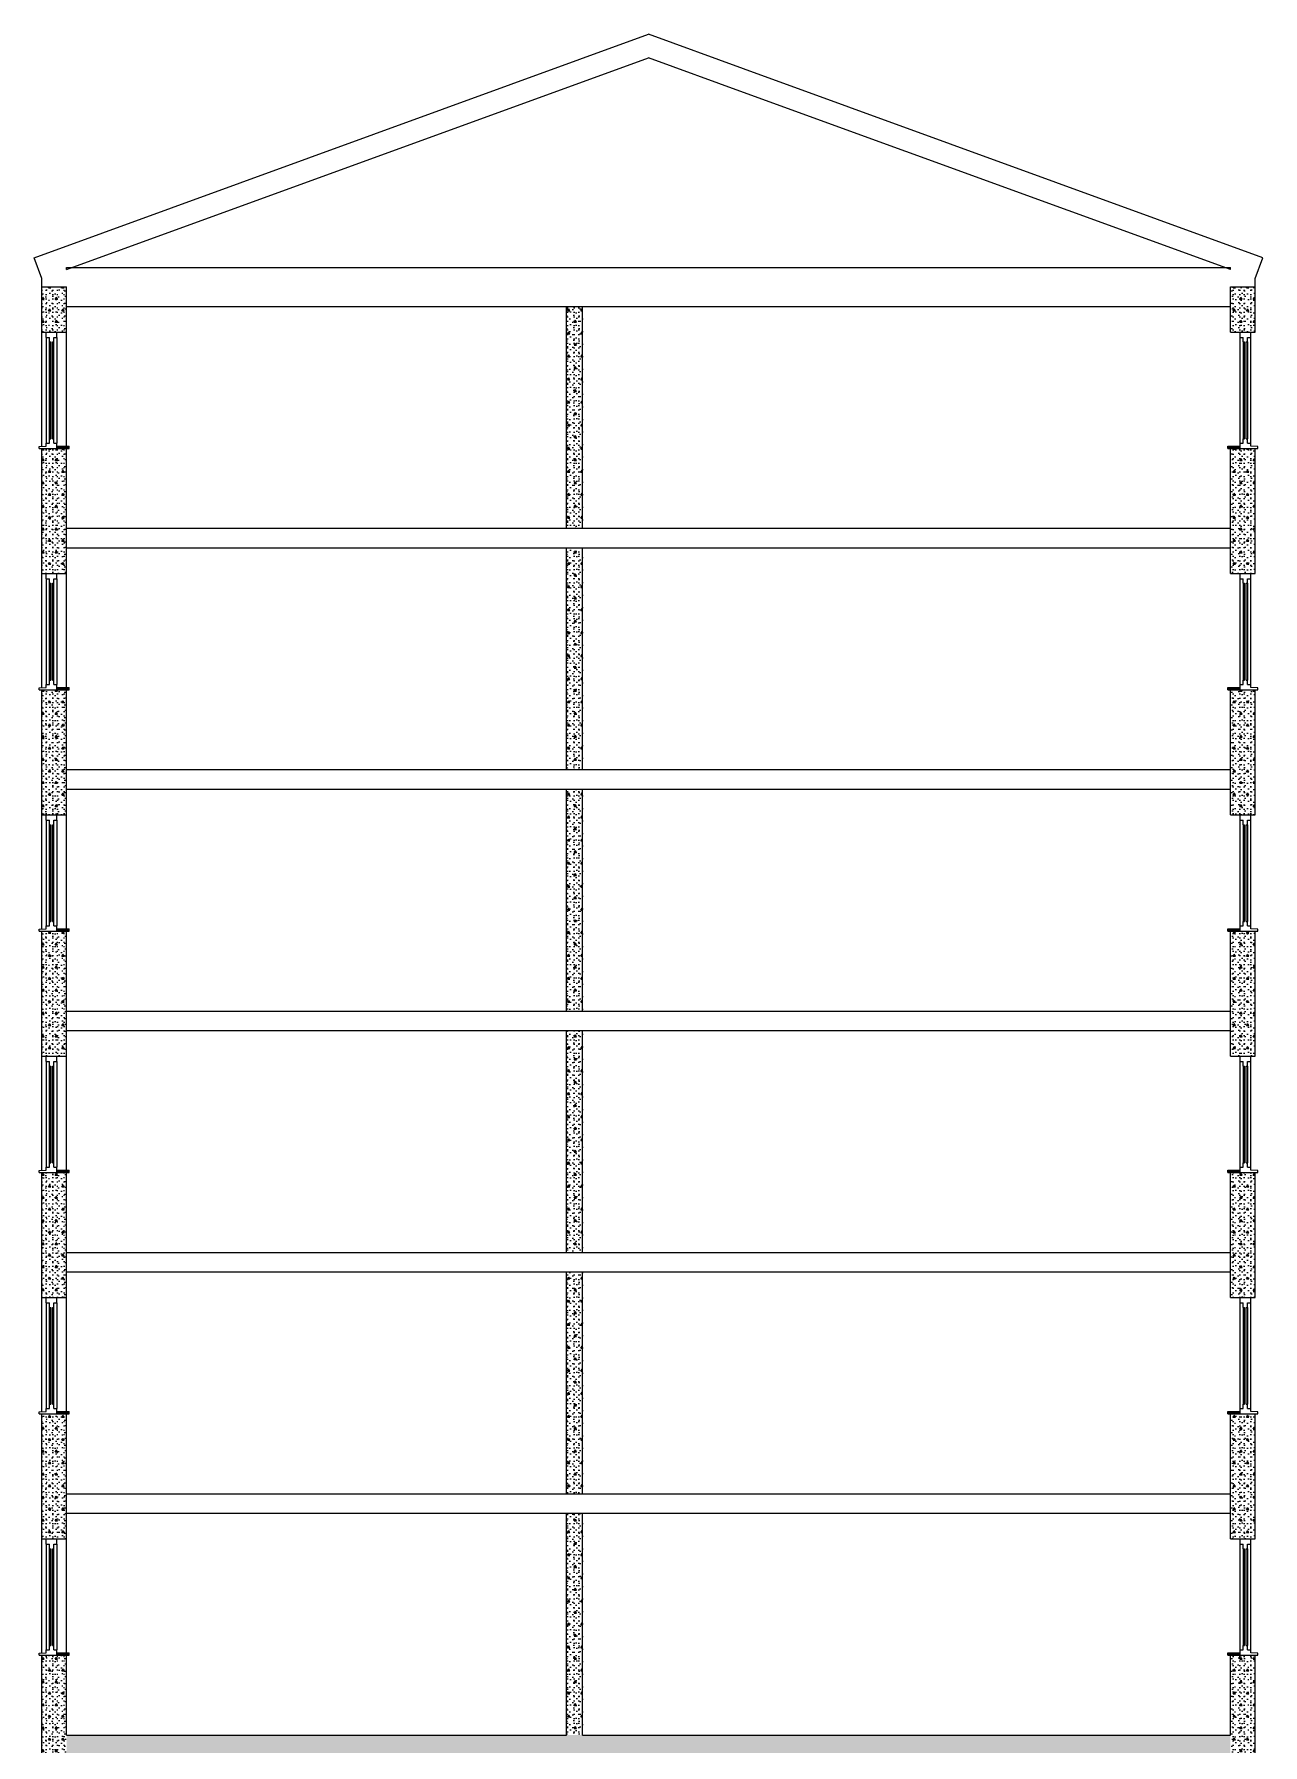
# Model space of a CAD drawing. Header units: millimetres. Extents: x 15 to 2176, y 3 to 641.
# Drawn here: x 150.1 to 427, y 255.1 to 640.6 of the extents above; entities that cross this region are included whole.
import ezdxf
from ezdxf.xclip import XClip

# ---------------------------------------------------------------- set-up
doc = ezdxf.new("R2010")
doc.units = ezdxf.units.MM
doc.header["$MEASUREMENT"] = 0
doc.header["$XCLIPFRAME"] = 0
doc.set_wipeout_variables(frame=1)
doc.linetypes.add('Wipeout_Contour', pattern=[1000, 0, -1000])
for name, color, linetype in [('A--------P-', 7, 'Continuous'), ('A-01SC-----', 7, 'Continuous'), ('A-01SF-----', 7, 'Continuous'), ('A-01SG-----', 1, 'Continuous'), ('A-27B------', 7, 'Continuous')]:
    doc.layers.add(name, color=color, linetype=linetype)
pattern_1 = [(0, (421.78, 92.474), (0, 5.196152), [0.5, -2.5]), (0, (423.28, 95.072), (0, 5.196152), [0.5, -2.5]), (60, (421.78, 92.474), (-4.5, 2.598076), [0.5, -2.5]), (60, (424.78, 92.474), (-4.5, 2.598076), [0.5, -2.5]), (120, (422.28, 92.474), (4.5, 2.598076), [0.5, -2.5]), (120, (425.28, 92.474), (4.5, 2.598076), [0.5, -2.5]), (0, (421.7798, 92.9741), (0, 1), [0, -1, 0, -1.5]), (45, (422.2798, 92.9741), (-0.7071068, 0.7071068), [0, -0.75, 0, -1.25])]

# ---------------------------------------------------------------- blocks, each defined once
blk = doc.blocks.new('Drawing_1_1', base_point=(268.28, 329.56))
at = {"layer": 'A-01SC-----', "linetype": 'Continuous'}
h = blk.add_hatch(dxfattribs=at)
h.set_pattern_fill('BETONG__STD__0001', color=256, style=0, pattern_type=2)
h.set_pattern_definition(pattern_1)
h.paths.add_polyline_path([(157.38, 573.47), (157.38, 583.67), (151.78, 583.67), (151.78, 573.47), (152.78, 573.47)])
h = blk.add_hatch(dxfattribs=at)
h.set_pattern_fill('BETONG__STD__0001', color=256, style=0, pattern_type=2)
h.set_pattern_definition(pattern_1)
h.paths.add_polyline_path([(425.24, 573.47), (425.24, 583.67), (419.64, 583.67), (419.64, 573.47), (424.24, 573.47)])
for points in [[(157.98, 547.27), (157.98, 547.77), (155.18, 547.77), (155.18, 547.27)], [(419.04, 547.27), (421.84, 547.27), (421.84, 547.77), (419.04, 547.77)], [(157.98, 492.87), (157.98, 493.37), (155.18, 493.37), (155.18, 492.87)], [(419.04, 492.87), (421.84, 492.87), (421.84, 493.37), (419.04, 493.37)], [(157.98, 438.47), (157.98, 438.97), (155.18, 438.97), (155.18, 438.47)], [(419.04, 438.47), (421.84, 438.47), (421.84, 438.97), (419.04, 438.97)], [(157.98, 384.07), (157.98, 384.57), (155.18, 384.57), (155.18, 384.07)], [(419.04, 384.07), (421.84, 384.07), (421.84, 384.57), (419.04, 384.57)], [(157.98, 329.67), (157.98, 330.17), (155.18, 330.17), (155.18, 329.67)], [(419.04, 329.67), (421.84, 329.67), (421.84, 330.17), (419.04, 330.17)], [(157.98, 275.27), (157.98, 275.77), (155.18, 275.77), (155.18, 275.27)], [(419.04, 275.27), (421.84, 275.27), (421.84, 275.77), (419.04, 275.77)]]:
    blk.add_hatch(color=256, dxfattribs=at).paths.add_polyline_path(points)
h = blk.add_hatch(dxfattribs=at)
h.set_pattern_fill('BETONG__STD__0001', color=256, style=0, pattern_type=2)
h.set_pattern_definition(pattern_1)
h.paths.add_polyline_path([(157.38, 547.27), (152.78, 547.27), (151.78, 547.27), (151.78, 529.27), (157.38, 529.27)])
h = blk.add_hatch(dxfattribs=at)
h.set_pattern_fill('BETONG__STD__0001', color=256, style=0, pattern_type=2)
h.set_pattern_definition(pattern_1)
h.paths.add_polyline_path([(425.24, 547.27), (424.24, 547.27), (419.64, 547.27), (419.64, 529.27), (425.24, 529.27)])
h = blk.add_hatch(dxfattribs=at)
h.set_pattern_fill('BETONG__STD__0001', color=256, style=0, pattern_type=2)
h.set_pattern_definition(pattern_1)
h.paths.add_polyline_path([(157.38, 519.07), (157.38, 529.27), (151.78, 529.27), (151.78, 519.07), (152.78, 519.07)])
h = blk.add_hatch(dxfattribs=at)
h.set_pattern_fill('BETONG__STD__0001', color=256, style=0, pattern_type=2)
h.set_pattern_definition(pattern_1)
h.paths.add_polyline_path([(425.24, 519.07), (425.24, 529.27), (419.64, 529.27), (419.64, 519.07), (424.24, 519.07)])
h = blk.add_hatch(dxfattribs=at)
h.set_pattern_fill('BETONG__STD__0001', color=256, style=0, pattern_type=2)
h.set_pattern_definition(pattern_1)
h.paths.add_polyline_path([(157.38, 492.87), (152.78, 492.87), (151.78, 492.87), (151.78, 474.87), (157.38, 474.87)])
h = blk.add_hatch(dxfattribs=at)
h.set_pattern_fill('BETONG__STD__0001', color=256, style=0, pattern_type=2)
h.set_pattern_definition(pattern_1)
h.paths.add_polyline_path([(425.24, 492.87), (424.24, 492.87), (419.64, 492.87), (419.64, 474.87), (425.24, 474.87)])
h = blk.add_hatch(dxfattribs=at)
h.set_pattern_fill('BETONG__STD__0001', color=256, style=0, pattern_type=2)
h.set_pattern_definition(pattern_1)
h.paths.add_polyline_path([(157.38, 464.67), (157.38, 474.87), (151.78, 474.87), (151.78, 464.67), (152.78, 464.67)])
h = blk.add_hatch(dxfattribs=at)
h.set_pattern_fill('BETONG__STD__0001', color=256, style=0, pattern_type=2)
h.set_pattern_definition(pattern_1)
h.paths.add_polyline_path([(425.24, 464.67), (425.24, 474.87), (419.64, 474.87), (419.64, 464.67), (424.24, 464.67)])
h = blk.add_hatch(dxfattribs=at)
h.set_pattern_fill('BETONG__STD__0001', color=256, style=0, pattern_type=2)
h.set_pattern_definition(pattern_1)
h.paths.add_polyline_path([(157.38, 438.47), (152.78, 438.47), (151.78, 438.47), (151.78, 420.47), (157.38, 420.47)])
h = blk.add_hatch(dxfattribs=at)
h.set_pattern_fill('BETONG__STD__0001', color=256, style=0, pattern_type=2)
h.set_pattern_definition(pattern_1)
h.paths.add_polyline_path([(425.24, 438.47), (424.24, 438.47), (419.64, 438.47), (419.64, 420.47), (425.24, 420.47)])
h = blk.add_hatch(dxfattribs=at)
h.set_pattern_fill('BETONG__STD__0001', color=256, style=0, pattern_type=2)
h.set_pattern_definition(pattern_1)
h.paths.add_polyline_path([(157.38, 410.27), (157.38, 420.47), (151.78, 420.47), (151.78, 410.27), (152.78, 410.27)])
h = blk.add_hatch(dxfattribs=at)
h.set_pattern_fill('BETONG__STD__0001', color=256, style=0, pattern_type=2)
h.set_pattern_definition(pattern_1)
h.paths.add_polyline_path([(425.24, 410.27), (425.24, 420.47), (419.64, 420.47), (419.64, 410.27), (424.24, 410.27)])
h = blk.add_hatch(dxfattribs=at)
h.set_pattern_fill('BETONG__STD__0001', color=256, style=0, pattern_type=2)
h.set_pattern_definition(pattern_1)
h.paths.add_polyline_path([(157.38, 384.07), (152.78, 384.07), (151.78, 384.07), (151.78, 366.07), (157.38, 366.07)])
h = blk.add_hatch(dxfattribs=at)
h.set_pattern_fill('BETONG__STD__0001', color=256, style=0, pattern_type=2)
h.set_pattern_definition(pattern_1)
h.paths.add_polyline_path([(425.24, 384.07), (424.24, 384.07), (419.64, 384.07), (419.64, 366.07), (425.24, 366.07)])
h = blk.add_hatch(dxfattribs=at)
h.set_pattern_fill('BETONG__STD__0001', color=256, style=0, pattern_type=2)
h.set_pattern_definition(pattern_1)
h.paths.add_polyline_path([(157.38, 355.87), (157.38, 366.07), (151.78, 366.07), (151.78, 355.87), (152.78, 355.87)])
h = blk.add_hatch(dxfattribs=at)
h.set_pattern_fill('BETONG__STD__0001', color=256, style=0, pattern_type=2)
h.set_pattern_definition(pattern_1)
h.paths.add_polyline_path([(425.24, 355.87), (425.24, 366.07), (419.64, 366.07), (419.64, 355.87), (424.24, 355.87)])
h = blk.add_hatch(dxfattribs=at)
h.set_pattern_fill('BETONG__STD__0001', color=256, style=0, pattern_type=2)
h.set_pattern_definition(pattern_1)
h.paths.add_polyline_path([(157.38, 329.67), (152.78, 329.67), (151.78, 329.67), (151.78, 311.67), (157.38, 311.67)])
h = blk.add_hatch(dxfattribs=at)
h.set_pattern_fill('BETONG__STD__0001', color=256, style=0, pattern_type=2)
h.set_pattern_definition(pattern_1)
h.paths.add_polyline_path([(425.24, 329.67), (424.24, 329.67), (419.64, 329.67), (419.64, 311.67), (425.24, 311.67)])
h = blk.add_hatch(dxfattribs=at)
h.set_pattern_fill('BETONG__STD__0001', color=256, style=0, pattern_type=2)
h.set_pattern_definition(pattern_1)
h.paths.add_polyline_path([(157.38, 301.47), (157.38, 311.67), (151.78, 311.67), (151.78, 301.47), (152.78, 301.47)])
h = blk.add_hatch(dxfattribs=at)
h.set_pattern_fill('BETONG__STD__0001', color=256, style=0, pattern_type=2)
h.set_pattern_definition(pattern_1)
h.paths.add_polyline_path([(425.24, 301.47), (425.24, 311.67), (419.64, 311.67), (419.64, 301.47), (424.24, 301.47)])
h = blk.add_hatch(dxfattribs=at)
h.set_pattern_fill('BETONG__STD__0001', color=256, style=0, pattern_type=2)
h.set_pattern_definition(pattern_1)
h.paths.add_polyline_path([(157.38, 275.27), (152.78, 275.27), (151.78, 275.27), (151.78, 257.27), (157.38, 257.27)])
h = blk.add_hatch(dxfattribs=at)
h.set_pattern_fill('BETONG__STD__0001', color=256, style=0, pattern_type=2)
h.set_pattern_definition(pattern_1)
h.paths.add_polyline_path([(425.24, 275.27), (424.24, 275.27), (419.64, 275.27), (419.64, 257.27), (425.24, 257.27)])
h = blk.add_hatch(dxfattribs=at)
h.set_pattern_fill('BETONG__STD__0001', color=256, style=0, pattern_type=2)
h.set_pattern_definition(pattern_1)
h.paths.add_polyline_path([(157.38, 247.07), (157.38, 257.27), (151.78, 257.27), (151.78, 247.07), (152.78, 247.07)])
h = blk.add_hatch(dxfattribs=at)
h.set_pattern_fill('BETONG__STD__0001', color=256, style=0, pattern_type=2)
h.set_pattern_definition(pattern_1)
h.paths.add_polyline_path([(425.24, 247.07), (425.24, 257.27), (419.64, 257.27), (419.64, 247.07), (424.24, 247.07)])
at = {"layer": 'A-01SF-----', "linetype": 'Continuous'}
h = blk.add_hatch(dxfattribs=at)
h.set_pattern_fill('BETONG__STD__0001', color=256, style=0, pattern_type=2)
h.set_pattern_definition(pattern_1)
h.paths.add_polyline_path([(309.92, 257.27), (157.38, 257.27), (157.38, 252.87), (309.92, 252.87)])
h = blk.add_hatch(dxfattribs=at)
h.set_pattern_fill('BETONG__STD__0001', color=256, style=0, pattern_type=2)
h.set_pattern_definition(pattern_1)
h.paths.add_polyline_path([(419.64, 252.87), (419.64, 257.27), (309.92, 257.27), (309.92, 252.87)])
at = {"layer": 'A-27B------', "linetype": 'Continuous'}
h = blk.add_hatch(dxfattribs=at)
h.set_pattern_fill('BETONG__STD__0001', color=256, style=0, pattern_type=2)
h.set_pattern_definition(pattern_1)
h.paths.add_polyline_path([(270.04, 579.27), (270.04, 529.27), (273.64, 529.27), (273.64, 579.27)])
h = blk.add_hatch(dxfattribs=at)
h.set_pattern_fill('BETONG__STD__0001', color=256, style=0, pattern_type=2)
h.set_pattern_definition(pattern_1)
h.paths.add_polyline_path([(270.04, 524.87), (270.04, 474.87), (273.64, 474.87), (273.64, 524.87)])
h = blk.add_hatch(dxfattribs=at)
h.set_pattern_fill('BETONG__STD__0001', color=256, style=0, pattern_type=2)
h.set_pattern_definition(pattern_1)
h.paths.add_polyline_path([(270.04, 470.47), (270.04, 420.47), (273.64, 420.47), (273.64, 470.47)])
h = blk.add_hatch(dxfattribs=at)
h.set_pattern_fill('BETONG__STD__0001', color=256, style=0, pattern_type=2)
h.set_pattern_definition(pattern_1)
h.paths.add_polyline_path([(270.04, 416.07), (270.04, 366.07), (273.64, 366.07), (273.64, 416.07)])
h = blk.add_hatch(dxfattribs=at)
h.set_pattern_fill('BETONG__STD__0001', color=256, style=0, pattern_type=2)
h.set_pattern_definition(pattern_1)
h.paths.add_polyline_path([(270.04, 361.67), (270.04, 311.67), (273.64, 311.67), (273.64, 361.67)])
h = blk.add_hatch(dxfattribs=at)
h.set_pattern_fill('BETONG__STD__0001', color=256, style=0, pattern_type=2)
h.set_pattern_definition(pattern_1)
h.paths.add_polyline_path([(270.04, 307.27), (270.04, 257.27), (273.64, 257.27), (273.64, 307.27)])
at = {"layer": 'A-01SC-----'}
for p, q in [((151.78, 583.67), (151.78, 585.56)), ((151.78, 583.67), (157.38, 583.67)), ((151.78, 583.67), (157.38, 583.67)), ((157.38, 573.47), (157.38, 583.67)), ((419.64, 583.67), (425.24, 583.67)), ((419.64, 583.67), (425.24, 583.67)), ((419.64, 573.47), (419.64, 583.67)), ((425.24, 583.67), (425.24, 585.56)), ((157.38, 547.77), (157.38, 573.47)), ((151.18, 547.27), (151.18, 547.69)), ((157.98, 547.27), (157.98, 547.77)), ((419.04, 547.27), (419.04, 547.77)), ((425.84, 547.27), (425.84, 547.69)), ((157.38, 529.27), (157.38, 547.27)), ((419.64, 529.27), (419.64, 547.27)), ((157.38, 519.07), (157.38, 529.27)), ((419.64, 519.07), (419.64, 529.27)), ((157.38, 493.37), (157.38, 519.07)), ((151.18, 492.87), (151.18, 493.29)), ((157.38, 474.87), (157.38, 492.87)), ((157.98, 492.87), (157.98, 493.37)), ((419.04, 492.87), (419.04, 493.37)), ((419.64, 474.87), (419.64, 492.87)), ((425.84, 492.87), (425.84, 493.29)), ((157.38, 464.67), (157.38, 474.87)), ((419.64, 464.67), (419.64, 474.87)), ((157.38, 438.97), (157.38, 464.67)), ((151.18, 438.47), (151.18, 438.89)), ((157.38, 420.47), (157.38, 438.47)), ((157.98, 438.47), (157.98, 438.97)), ((419.04, 438.47), (419.04, 438.97)), ((419.64, 420.47), (419.64, 438.47)), ((425.84, 438.47), (425.84, 438.89)), ((157.38, 410.27), (157.38, 420.47)), ((419.64, 410.27), (419.64, 420.47)), ((157.38, 384.57), (157.38, 410.27)), ((151.18, 384.07), (151.18, 384.49)), ((157.38, 366.07), (157.38, 384.07)), ((157.98, 384.07), (157.98, 384.57)), ((419.04, 384.07), (419.04, 384.57)), ((419.64, 366.07), (419.64, 384.07)), ((425.84, 384.07), (425.84, 384.49)), ((157.38, 355.87), (157.38, 366.07)), ((419.64, 355.87), (419.64, 366.07)), ((157.38, 330.17), (157.38, 355.87)), ((151.18, 329.67), (151.18, 330.09)), ((157.38, 311.67), (157.38, 329.67)), ((157.98, 329.67), (157.98, 330.17)), ((419.04, 329.67), (419.04, 330.17)), ((419.64, 311.67), (419.64, 329.67)), ((425.84, 329.67), (425.84, 330.09)), ((157.38, 301.47), (157.38, 311.67)), ((419.64, 301.47), (419.64, 311.67)), ((157.38, 275.77), (157.38, 301.47)), ((151.18, 275.27), (151.18, 275.69)), ((157.38, 257.27), (157.38, 275.27)), ((157.98, 275.27), (157.98, 275.77)), ((419.04, 275.27), (419.04, 275.77)), ((419.64, 257.27), (419.64, 275.27)), ((425.84, 275.27), (425.84, 275.69)), ((151.78, 247.07), (151.78, 257.27)), ((425.24, 247.07), (425.24, 257.27))]:
    blk.add_line(p, q, dxfattribs=at)
at = {"layer": 'A-01SF-----'}
for p, q in [((157.38, 588.07), (309.92, 588.07)), ((157.38, 587.59), (157.38, 588.07)), ((309.92, 588.07), (419.64, 588.07)), ((419.64, 587.59), (419.64, 588.07)), ((157.38, 579.27), (157.38, 583.67)), ((419.64, 579.27), (419.64, 583.67)), ((157.38, 579.27), (309.92, 579.27)), ((309.92, 579.27), (419.64, 579.27)), ((157.38, 529.27), (309.92, 529.27)), ((157.38, 524.87), (157.38, 529.27)), ((309.92, 529.27), (419.64, 529.27)), ((419.64, 524.87), (419.64, 529.27)), ((157.38, 524.87), (309.92, 524.87)), ((309.92, 524.87), (419.64, 524.87)), ((157.38, 474.87), (309.92, 474.87)), ((157.38, 470.47), (157.38, 474.87)), ((309.92, 474.87), (419.64, 474.87)), ((419.64, 470.47), (419.64, 474.87)), ((157.38, 470.47), (309.92, 470.47)), ((309.92, 470.47), (419.64, 470.47)), ((157.38, 420.47), (309.92, 420.47)), ((157.38, 416.07), (157.38, 420.47)), ((309.92, 420.47), (419.64, 420.47)), ((419.64, 416.07), (419.64, 420.47)), ((157.38, 416.07), (309.92, 416.07)), ((309.92, 416.07), (419.64, 416.07)), ((157.38, 366.07), (309.92, 366.07)), ((157.38, 361.67), (157.38, 366.07)), ((309.92, 366.07), (419.64, 366.07)), ((419.64, 361.67), (419.64, 366.07)), ((157.38, 361.67), (309.92, 361.67)), ((309.92, 361.67), (419.64, 361.67)), ((157.38, 311.67), (309.92, 311.67)), ((157.38, 307.27), (157.38, 311.67)), ((309.92, 311.67), (419.64, 311.67)), ((419.64, 307.27), (419.64, 311.67)), ((157.38, 307.27), (309.92, 307.27)), ((309.92, 307.27), (419.64, 307.27)), ((157.38, 257.27), (270.04, 257.27)), ((273.64, 257.27), (309.92, 257.27)), ((309.92, 257.27), (419.64, 257.27))]:
    blk.add_line(p, q, dxfattribs=at)
at = {"layer": 'A-01SG-----'}
for p, q in [((150.07, 590.26), (288.51, 640.64)), ((309.92, 632.85), (288.51, 640.64)), ((157.38, 587.59), (288.51, 635.32)), ((309.92, 627.53), (288.51, 635.32)), ((426.95, 590.26), (309.92, 632.85)), ((419.64, 587.59), (309.92, 627.53)), ((151.78, 585.56), (150.07, 590.26)), ((425.24, 585.56), (426.95, 590.26))]:
    blk.add_line(p, q, dxfattribs=at)
at = {"layer": 'A-27B------'}
for p, q in [((270.04, 529.27), (270.04, 579.27)), ((270.04, 579.27), (273.64, 579.27)), ((273.64, 529.27), (273.64, 579.27)), ((270.04, 529.27), (273.64, 529.27)), ((270.04, 474.87), (270.04, 524.87)), ((270.04, 524.87), (273.64, 524.87)), ((273.64, 474.87), (273.64, 524.87)), ((270.04, 474.87), (273.64, 474.87)), ((270.04, 420.47), (270.04, 470.47)), ((270.04, 470.47), (273.64, 470.47)), ((273.64, 420.47), (273.64, 470.47)), ((270.04, 420.47), (273.64, 420.47)), ((270.04, 366.07), (270.04, 416.07)), ((270.04, 416.07), (273.64, 416.07)), ((273.64, 366.07), (273.64, 416.07)), ((270.04, 366.07), (273.64, 366.07)), ((270.04, 311.67), (270.04, 361.67)), ((270.04, 361.67), (273.64, 361.67)), ((273.64, 311.67), (273.64, 361.67)), ((270.04, 311.67), (273.64, 311.67)), ((270.04, 257.27), (270.04, 307.27)), ((270.04, 307.27), (273.64, 307.27)), ((273.64, 257.27), (273.64, 307.27))]:
    blk.add_line(p, q, dxfattribs=at)
at = {"linetype": 'Wipeout_Contour', "ltscale": 2368.579909}
blk.add_wipeout([(153.48, 572.27), (153.48, 571.27), (154.48, 571.27), (154.48, 572.27)], dxfattribs=at).dxf.layer = 'A-01SC-----'
at = {"linetype": 'Wipeout_Contour', "ltscale": 2845.038523}
blk.add_wipeout([(423.54, 572.27), (422.54, 572.27), (422.54, 571.27), (423.54, 571.27)], dxfattribs=at).dxf.layer = 'A-01SC-----'
at = {"linetype": 'Wipeout_Contour', "ltscale": 2280.640632}
blk.add_wipeout([(153.48, 548.47), (154.48, 548.47), (154.48, 549.47), (153.48, 549.47)], dxfattribs=at).dxf.layer = 'A-01SC-----'
at = {"linetype": 'Wipeout_Contour', "ltscale": 2772.254527}
blk.add_wipeout([(423.54, 548.47), (423.54, 549.47), (422.54, 549.47), (422.54, 548.47)], dxfattribs=at).dxf.layer = 'A-01SC-----'
at = {"linetype": 'Wipeout_Contour', "ltscale": 2159.20722}
blk.add_wipeout([(153.48, 517.87), (153.48, 516.87), (154.48, 516.87), (154.48, 517.87)], dxfattribs=at).dxf.layer = 'A-01SC-----'
at = {"linetype": 'Wipeout_Contour', "ltscale": 2673.246976}
blk.add_wipeout([(423.54, 517.87), (422.54, 517.87), (422.54, 516.87), (423.54, 516.87)], dxfattribs=at).dxf.layer = 'A-01SC-----'
at = {"linetype": 'Wipeout_Contour', "ltscale": 2071.959686}
blk.add_wipeout([(153.48, 494.07), (154.48, 494.07), (154.48, 495.07), (153.48, 495.07)], dxfattribs=at).dxf.layer = 'A-01SC-----'
at = {"linetype": 'Wipeout_Contour', "ltscale": 2603.284584}
blk.add_wipeout([(423.54, 494.07), (423.54, 495.07), (422.54, 495.07), (422.54, 494.07)], dxfattribs=at).dxf.layer = 'A-01SC-----'
at = {"linetype": 'Wipeout_Contour', "ltscale": 1951.635292}
blk.add_wipeout([(153.48, 463.47), (153.48, 462.47), (154.48, 462.47), (154.48, 463.47)], dxfattribs=at).dxf.layer = 'A-01SC-----'
at = {"linetype": 'Wipeout_Contour', "ltscale": 2508.576126}
blk.add_wipeout([(423.54, 463.47), (422.54, 463.47), (422.54, 462.47), (423.54, 462.47)], dxfattribs=at).dxf.layer = 'A-01SC-----'
at = {"linetype": 'Wipeout_Contour', "ltscale": 1865.318109}
blk.add_wipeout([(153.48, 439.67), (154.48, 439.67), (154.48, 440.67), (153.48, 440.67)], dxfattribs=at).dxf.layer = 'A-01SC-----'
at = {"linetype": 'Wipeout_Contour', "ltscale": 2442.024915}
blk.add_wipeout([(423.54, 439.67), (423.54, 440.67), (422.54, 440.67), (422.54, 439.67)], dxfattribs=at).dxf.layer = 'A-01SC-----'
at = {"linetype": 'Wipeout_Contour', "ltscale": 1746.5063}
blk.add_wipeout([(153.48, 409.07), (153.48, 408.07), (154.48, 408.07), (154.48, 409.07)], dxfattribs=at).dxf.layer = 'A-01SC-----'
at = {"linetype": 'Wipeout_Contour', "ltscale": 2352.52175}
blk.add_wipeout([(423.54, 409.07), (422.54, 409.07), (422.54, 408.07), (423.54, 408.07)], dxfattribs=at).dxf.layer = 'A-01SC-----'
at = {"linetype": 'Wipeout_Contour', "ltscale": 1661.476993}
blk.add_wipeout([(153.48, 385.27), (154.48, 385.27), (154.48, 386.27), (153.48, 386.27)], dxfattribs=at).dxf.layer = 'A-01SC-----'
at = {"linetype": 'Wipeout_Contour', "ltscale": 2290.104885}
blk.add_wipeout([(423.54, 385.27), (423.54, 386.27), (422.54, 386.27), (422.54, 385.27)], dxfattribs=at).dxf.layer = 'A-01SC-----'
at = {"linetype": 'Wipeout_Contour', "ltscale": 1544.79372}
blk.add_wipeout([(153.48, 354.67), (153.48, 353.67), (154.48, 353.67), (154.48, 354.67)], dxfattribs=at).dxf.layer = 'A-01SC-----'
at = {"linetype": 'Wipeout_Contour', "ltscale": 2206.912472}
blk.add_wipeout([(423.54, 354.67), (422.54, 354.67), (422.54, 353.67), (423.54, 353.67)], dxfattribs=at).dxf.layer = 'A-01SC-----'
at = {"linetype": 'Wipeout_Contour', "ltscale": 1461.608492}
blk.add_wipeout([(153.48, 330.87), (154.48, 330.87), (154.48, 331.87), (153.48, 331.87)], dxfattribs=at).dxf.layer = 'A-01SC-----'
at = {"linetype": 'Wipeout_Contour', "ltscale": 2149.505705}
blk.add_wipeout([(423.54, 330.87), (423.54, 331.87), (422.54, 331.87), (422.54, 330.87)], dxfattribs=at).dxf.layer = 'A-01SC-----'
at = {"linetype": 'Wipeout_Contour', "ltscale": 1348.032068}
blk.add_wipeout([(153.48, 300.27), (153.48, 299.27), (154.48, 299.27), (154.48, 300.27)], dxfattribs=at).dxf.layer = 'A-01SC-----'
at = {"linetype": 'Wipeout_Contour', "ltscale": 2073.949483}
blk.add_wipeout([(423.54, 300.27), (422.54, 300.27), (422.54, 299.27), (423.54, 299.27)], dxfattribs=at).dxf.layer = 'A-01SC-----'
at = {"linetype": 'Wipeout_Contour', "ltscale": 1267.593158}
blk.add_wipeout([(153.48, 276.47), (154.48, 276.47), (154.48, 277.47), (153.48, 277.47)], dxfattribs=at).dxf.layer = 'A-01SC-----'
at = {"linetype": 'Wipeout_Contour', "ltscale": 2022.589657}
blk.add_wipeout([(423.54, 276.47), (423.54, 277.47), (422.54, 277.47), (422.54, 276.47)], dxfattribs=at).dxf.layer = 'A-01SC-----'
at = {"layer": 'A-01SC-----'}
for p, q in [((151.78, 573.47), (151.78, 583.67)), ((425.24, 573.47), (425.24, 583.67)), ((151.78, 573.47), (152.78, 573.47)), ((151.78, 547.72), (151.78, 573.47)), ((152.78, 573.47), (157.38, 573.47)), ((152.78, 573.47), (154.18, 573.47)), ((152.78, 572.27), (152.78, 573.47)), ((152.78, 572.27), (152.78, 548.47)), ((152.78, 572.27), (153.48, 572.27)), ((153.48, 571.27), (153.48, 572.27)), ((153.48, 549.47), (153.48, 571.27)), ((153.48, 571.27), (153.78, 571.27)), ((153.78, 549.47), (153.78, 571.27)), ((154.18, 573.47), (155.18, 573.47)), ((154.18, 571.27), (154.48, 571.27)), ((154.18, 549.47), (154.18, 571.27)), ((154.48, 572.27), (155.18, 572.27)), ((154.48, 571.27), (154.48, 572.27)), ((154.48, 549.47), (154.48, 571.27)), ((155.18, 572.27), (155.18, 573.47)), ((155.18, 572.27), (155.18, 548.47)), ((419.64, 573.47), (424.24, 573.47)), ((421.84, 572.27), (421.84, 573.47)), ((421.84, 573.47), (422.84, 573.47)), ((421.84, 548.47), (421.84, 572.27)), ((421.84, 572.27), (422.54, 572.27)), ((422.54, 571.27), (422.54, 572.27)), ((422.54, 571.27), (422.54, 549.47)), ((422.54, 571.27), (422.84, 571.27)), ((422.84, 573.47), (424.24, 573.47)), ((422.84, 549.47), (422.84, 571.27)), ((423.24, 571.27), (423.54, 571.27)), ((423.24, 549.47), (423.24, 571.27)), ((423.54, 572.27), (424.24, 572.27)), ((423.54, 571.27), (423.54, 572.27)), ((423.54, 571.27), (423.54, 549.47)), ((424.24, 573.47), (425.24, 573.47)), ((424.24, 572.27), (424.24, 573.47)), ((424.24, 548.47), (424.24, 572.27)), ((151.18, 547.69), (152.78, 547.77)), ((152.78, 548.47), (153.48, 548.47)), ((152.78, 547.77), (152.78, 548.47)), ((153.48, 549.47), (153.78, 549.47)), ((153.48, 548.47), (153.48, 549.47)), ((154.18, 549.47), (154.48, 549.47)), ((154.48, 548.47), (154.48, 549.47)), ((154.48, 548.47), (155.18, 548.47)), ((155.18, 547.27), (155.18, 548.47)), ((155.18, 547.77), (157.98, 547.77)), ((155.18, 547.27), (155.18, 547.77)), ((419.04, 547.77), (421.84, 547.77)), ((421.84, 548.47), (422.54, 548.47)), ((421.84, 547.27), (421.84, 548.47)), ((421.84, 547.27), (421.84, 547.77)), ((422.54, 549.47), (422.84, 549.47)), ((422.54, 548.47), (422.54, 549.47)), ((423.24, 549.47), (423.54, 549.47)), ((423.54, 548.47), (423.54, 549.47)), ((423.54, 548.47), (424.24, 548.47)), ((424.24, 547.77), (424.24, 548.47)), ((425.84, 547.69), (424.24, 547.77)), ((151.18, 547.27), (152.78, 547.27)), ((151.78, 547.27), (152.78, 547.27)), ((151.78, 529.27), (151.78, 547.27)), ((152.78, 547.27), (157.38, 547.27)), ((152.78, 547.27), (154.18, 547.27)), ((154.18, 547.27), (155.18, 547.27)), ((155.18, 547.27), (157.98, 547.27)), ((419.04, 547.27), (421.84, 547.27)), ((419.64, 547.27), (424.24, 547.27)), ((421.84, 547.27), (422.84, 547.27)), ((422.84, 547.27), (424.24, 547.27)), ((424.24, 547.27), (425.24, 547.27)), ((424.24, 547.27), (425.84, 547.27)), ((425.24, 529.27), (425.24, 547.27)), ((151.78, 519.07), (151.78, 529.27)), ((425.24, 519.07), (425.24, 529.27)), ((151.78, 519.07), (152.78, 519.07)), ((151.78, 493.32), (151.78, 519.07)), ((152.78, 519.07), (157.38, 519.07)), ((152.78, 519.07), (154.18, 519.07)), ((152.78, 517.87), (152.78, 519.07)), ((152.78, 517.87), (152.78, 494.07)), ((152.78, 517.87), (153.48, 517.87)), ((153.48, 516.87), (153.48, 517.87)), ((153.48, 495.07), (153.48, 516.87)), ((153.48, 516.87), (153.78, 516.87)), ((153.78, 495.07), (153.78, 516.87)), ((154.18, 519.07), (155.18, 519.07)), ((154.18, 516.87), (154.48, 516.87)), ((154.18, 495.07), (154.18, 516.87)), ((154.48, 517.87), (155.18, 517.87)), ((154.48, 516.87), (154.48, 517.87)), ((154.48, 495.07), (154.48, 516.87)), ((155.18, 517.87), (155.18, 519.07)), ((155.18, 517.87), (155.18, 494.07)), ((419.64, 519.07), (424.24, 519.07)), ((421.84, 517.87), (421.84, 519.07)), ((421.84, 519.07), (422.84, 519.07)), ((421.84, 494.07), (421.84, 517.87)), ((421.84, 517.87), (422.54, 517.87)), ((422.54, 516.87), (422.54, 517.87)), ((422.54, 516.87), (422.54, 495.07)), ((422.54, 516.87), (422.84, 516.87)), ((422.84, 519.07), (424.24, 519.07)), ((422.84, 495.07), (422.84, 516.87)), ((423.24, 516.87), (423.54, 516.87)), ((423.24, 495.07), (423.24, 516.87)), ((423.54, 517.87), (424.24, 517.87)), ((423.54, 516.87), (423.54, 517.87)), ((423.54, 516.87), (423.54, 495.07)), ((424.24, 519.07), (425.24, 519.07)), ((424.24, 517.87), (424.24, 519.07)), ((424.24, 494.07), (424.24, 517.87)), ((152.78, 494.07), (153.48, 494.07)), ((152.78, 493.37), (152.78, 494.07)), ((153.48, 495.07), (153.78, 495.07)), ((153.48, 494.07), (153.48, 495.07)), ((154.18, 495.07), (154.48, 495.07)), ((154.48, 494.07), (154.48, 495.07)), ((154.48, 494.07), (155.18, 494.07)), ((155.18, 492.87), (155.18, 494.07)), ((421.84, 494.07), (422.54, 494.07)), ((421.84, 492.87), (421.84, 494.07)), ((422.54, 495.07), (422.84, 495.07)), ((422.54, 494.07), (422.54, 495.07)), ((423.24, 495.07), (423.54, 495.07)), ((423.54, 494.07), (423.54, 495.07)), ((423.54, 494.07), (424.24, 494.07)), ((424.24, 493.37), (424.24, 494.07)), ((151.18, 493.29), (152.78, 493.37)), ((151.18, 492.87), (152.78, 492.87)), ((151.78, 492.87), (152.78, 492.87)), ((151.78, 474.87), (151.78, 492.87)), ((152.78, 492.87), (157.38, 492.87)), ((152.78, 492.87), (154.18, 492.87)), ((154.18, 492.87), (155.18, 492.87)), ((155.18, 493.37), (157.98, 493.37)), ((155.18, 492.87), (155.18, 493.37)), ((155.18, 492.87), (157.98, 492.87)), ((419.04, 493.37), (421.84, 493.37)), ((419.04, 492.87), (421.84, 492.87)), ((419.64, 492.87), (424.24, 492.87)), ((421.84, 492.87), (421.84, 493.37)), ((421.84, 492.87), (422.84, 492.87)), ((422.84, 492.87), (424.24, 492.87)), ((425.84, 493.29), (424.24, 493.37)), ((424.24, 492.87), (425.24, 492.87)), ((424.24, 492.87), (425.84, 492.87)), ((425.24, 474.87), (425.24, 492.87)), ((151.78, 464.67), (151.78, 474.87)), ((425.24, 464.67), (425.24, 474.87)), ((151.78, 464.67), (152.78, 464.67)), ((151.78, 438.92), (151.78, 464.67)), ((152.78, 464.67), (157.38, 464.67)), ((152.78, 464.67), (154.18, 464.67)), ((152.78, 463.47), (152.78, 464.67)), ((152.78, 463.47), (152.78, 439.67)), ((152.78, 463.47), (153.48, 463.47)), ((153.48, 462.47), (153.48, 463.47)), ((154.18, 464.67), (155.18, 464.67)), ((154.48, 462.47), (154.48, 463.47)), ((154.48, 463.47), (155.18, 463.47)), ((155.18, 463.47), (155.18, 464.67)), ((155.18, 463.47), (155.18, 439.67)), ((419.64, 464.67), (424.24, 464.67)), ((421.84, 463.47), (421.84, 464.67)), ((421.84, 464.67), (422.84, 464.67)), ((421.84, 439.67), (421.84, 463.47)), ((421.84, 463.47), (422.54, 463.47)), ((422.54, 462.47), (422.54, 463.47)), ((422.84, 464.67), (424.24, 464.67)), ((423.54, 462.47), (423.54, 463.47)), ((423.54, 463.47), (424.24, 463.47)), ((424.24, 464.67), (425.24, 464.67)), ((424.24, 463.47), (424.24, 464.67)), ((424.24, 439.67), (424.24, 463.47)), ((153.48, 440.67), (153.48, 462.47)), ((153.48, 462.47), (153.78, 462.47)), ((153.78, 440.67), (153.78, 462.47)), ((154.18, 440.67), (154.18, 462.47)), ((154.18, 462.47), (154.48, 462.47)), ((154.48, 440.67), (154.48, 462.47)), ((422.54, 462.47), (422.54, 440.67)), ((422.54, 462.47), (422.84, 462.47)), ((422.84, 440.67), (422.84, 462.47)), ((423.24, 440.67), (423.24, 462.47)), ((423.24, 462.47), (423.54, 462.47)), ((423.54, 462.47), (423.54, 440.67)), ((152.78, 439.67), (153.48, 439.67)), ((152.78, 438.97), (152.78, 439.67)), ((153.48, 440.67), (153.78, 440.67)), ((153.48, 439.67), (153.48, 440.67)), ((154.18, 440.67), (154.48, 440.67)), ((154.48, 439.67), (154.48, 440.67)), ((154.48, 439.67), (155.18, 439.67)), ((155.18, 438.47), (155.18, 439.67)), ((421.84, 439.67), (422.54, 439.67)), ((421.84, 438.47), (421.84, 439.67)), ((422.54, 440.67), (422.84, 440.67)), ((422.54, 439.67), (422.54, 440.67)), ((423.24, 440.67), (423.54, 440.67)), ((423.54, 439.67), (423.54, 440.67)), ((423.54, 439.67), (424.24, 439.67)), ((424.24, 438.97), (424.24, 439.67)), ((151.18, 438.89), (152.78, 438.97)), ((151.18, 438.47), (152.78, 438.47)), ((151.78, 438.47), (152.78, 438.47)), ((151.78, 420.47), (151.78, 438.47)), ((152.78, 438.47), (157.38, 438.47)), ((152.78, 438.47), (154.18, 438.47)), ((154.18, 438.47), (155.18, 438.47)), ((155.18, 438.97), (157.98, 438.97)), ((155.18, 438.47), (155.18, 438.97)), ((155.18, 438.47), (157.98, 438.47)), ((419.04, 438.97), (421.84, 438.97)), ((419.04, 438.47), (421.84, 438.47)), ((419.64, 438.47), (424.24, 438.47)), ((421.84, 438.47), (421.84, 438.97)), ((421.84, 438.47), (422.84, 438.47)), ((422.84, 438.47), (424.24, 438.47)), ((425.84, 438.89), (424.24, 438.97)), ((424.24, 438.47), (425.24, 438.47)), ((424.24, 438.47), (425.84, 438.47)), ((425.24, 420.47), (425.24, 438.47)), ((151.78, 410.27), (151.78, 420.47)), ((425.24, 410.27), (425.24, 420.47)), ((151.78, 410.27), (152.78, 410.27)), ((151.78, 384.52), (151.78, 410.27)), ((152.78, 410.27), (157.38, 410.27)), ((152.78, 410.27), (154.18, 410.27)), ((152.78, 409.07), (152.78, 410.27)), ((152.78, 409.07), (152.78, 385.27)), ((152.78, 409.07), (153.48, 409.07)), ((153.48, 408.07), (153.48, 409.07)), ((154.18, 410.27), (155.18, 410.27)), ((154.48, 408.07), (154.48, 409.07)), ((154.48, 409.07), (155.18, 409.07)), ((155.18, 409.07), (155.18, 410.27)), ((155.18, 409.07), (155.18, 385.27)), ((419.64, 410.27), (424.24, 410.27)), ((421.84, 409.07), (421.84, 410.27)), ((421.84, 410.27), (422.84, 410.27)), ((421.84, 385.27), (421.84, 409.07)), ((421.84, 409.07), (422.54, 409.07)), ((422.54, 408.07), (422.54, 409.07)), ((422.84, 410.27), (424.24, 410.27)), ((423.54, 409.07), (424.24, 409.07)), ((423.54, 408.07), (423.54, 409.07)), ((424.24, 410.27), (425.24, 410.27)), ((424.24, 409.07), (424.24, 410.27)), ((424.24, 385.27), (424.24, 409.07)), ((153.48, 386.27), (153.48, 408.07)), ((153.48, 408.07), (153.78, 408.07)), ((153.78, 386.27), (153.78, 408.07)), ((154.18, 386.27), (154.18, 408.07)), ((154.18, 408.07), (154.48, 408.07)), ((154.48, 386.27), (154.48, 408.07)), ((422.54, 408.07), (422.54, 386.27)), ((422.54, 408.07), (422.84, 408.07)), ((422.84, 386.27), (422.84, 408.07)), ((423.24, 386.27), (423.24, 408.07)), ((423.24, 408.07), (423.54, 408.07)), ((423.54, 408.07), (423.54, 386.27)), ((153.48, 386.27), (153.78, 386.27)), ((153.48, 385.27), (153.48, 386.27)), ((154.18, 386.27), (154.48, 386.27)), ((154.48, 385.27), (154.48, 386.27)), ((422.54, 386.27), (422.84, 386.27)), ((422.54, 385.27), (422.54, 386.27)), ((423.24, 386.27), (423.54, 386.27)), ((423.54, 385.27), (423.54, 386.27)), ((151.18, 384.49), (152.78, 384.57)), ((151.18, 384.07), (152.78, 384.07)), ((151.78, 384.07), (152.78, 384.07)), ((151.78, 366.07), (151.78, 384.07)), ((152.78, 385.27), (153.48, 385.27)), ((152.78, 384.57), (152.78, 385.27)), ((152.78, 384.07), (157.38, 384.07)), ((152.78, 384.07), (154.18, 384.07)), ((154.18, 384.07), (155.18, 384.07)), ((154.48, 385.27), (155.18, 385.27)), ((155.18, 384.07), (155.18, 385.27)), ((155.18, 384.57), (157.98, 384.57)), ((155.18, 384.07), (155.18, 384.57)), ((155.18, 384.07), (157.98, 384.07)), ((419.04, 384.57), (421.84, 384.57)), ((419.04, 384.07), (421.84, 384.07)), ((419.64, 384.07), (424.24, 384.07)), ((421.84, 385.27), (422.54, 385.27)), ((421.84, 384.07), (421.84, 385.27)), ((421.84, 384.07), (421.84, 384.57)), ((421.84, 384.07), (422.84, 384.07)), ((422.84, 384.07), (424.24, 384.07)), ((423.54, 385.27), (424.24, 385.27)), ((424.24, 384.57), (424.24, 385.27)), ((425.84, 384.49), (424.24, 384.57)), ((424.24, 384.07), (425.24, 384.07)), ((424.24, 384.07), (425.84, 384.07)), ((425.24, 366.07), (425.24, 384.07)), ((151.78, 355.87), (151.78, 366.07)), ((425.24, 355.87), (425.24, 366.07)), ((151.78, 355.87), (152.78, 355.87)), ((151.78, 330.12), (151.78, 355.87)), ((152.78, 355.87), (157.38, 355.87)), ((152.78, 355.87), (154.18, 355.87)), ((152.78, 354.67), (152.78, 355.87)), ((154.18, 355.87), (155.18, 355.87)), ((155.18, 354.67), (155.18, 355.87)), ((419.64, 355.87), (424.24, 355.87)), ((421.84, 354.67), (421.84, 355.87)), ((421.84, 355.87), (422.84, 355.87)), ((422.84, 355.87), (424.24, 355.87)), ((424.24, 355.87), (425.24, 355.87)), ((424.24, 354.67), (424.24, 355.87)), ((152.78, 354.67), (152.78, 330.87)), ((152.78, 354.67), (153.48, 354.67)), ((153.48, 353.67), (153.48, 354.67)), ((153.48, 331.87), (153.48, 353.67)), ((153.48, 353.67), (153.78, 353.67)), ((153.78, 331.87), (153.78, 353.67)), ((154.18, 331.87), (154.18, 353.67)), ((154.18, 353.67), (154.48, 353.67)), ((154.48, 353.67), (154.48, 354.67)), ((154.48, 354.67), (155.18, 354.67)), ((154.48, 331.87), (154.48, 353.67)), ((155.18, 354.67), (155.18, 330.87)), ((421.84, 330.87), (421.84, 354.67)), ((421.84, 354.67), (422.54, 354.67)), ((422.54, 353.67), (422.54, 354.67)), ((422.54, 353.67), (422.54, 331.87)), ((422.54, 353.67), (422.84, 353.67)), ((422.84, 331.87), (422.84, 353.67)), ((423.24, 331.87), (423.24, 353.67)), ((423.24, 353.67), (423.54, 353.67)), ((423.54, 353.67), (423.54, 354.67)), ((423.54, 354.67), (424.24, 354.67)), ((423.54, 353.67), (423.54, 331.87)), ((424.24, 330.87), (424.24, 354.67)), ((153.48, 331.87), (153.78, 331.87)), ((153.48, 330.87), (153.48, 331.87)), ((154.18, 331.87), (154.48, 331.87)), ((154.48, 330.87), (154.48, 331.87)), ((422.54, 331.87), (422.84, 331.87)), ((422.54, 330.87), (422.54, 331.87)), ((423.24, 331.87), (423.54, 331.87)), ((423.54, 330.87), (423.54, 331.87)), ((151.18, 330.09), (152.78, 330.17)), ((151.18, 329.67), (152.78, 329.67)), ((151.78, 329.67), (152.78, 329.67)), ((151.78, 311.67), (151.78, 329.67)), ((152.78, 330.87), (153.48, 330.87)), ((152.78, 330.17), (152.78, 330.87)), ((152.78, 329.67), (157.38, 329.67)), ((152.78, 329.67), (154.18, 329.67)), ((154.18, 329.67), (155.18, 329.67)), ((154.48, 330.87), (155.18, 330.87)), ((155.18, 329.67), (155.18, 330.87)), ((155.18, 330.17), (157.98, 330.17)), ((155.18, 329.67), (155.18, 330.17)), ((155.18, 329.67), (157.98, 329.67)), ((419.04, 330.17), (421.84, 330.17)), ((419.04, 329.67), (421.84, 329.67)), ((419.64, 329.67), (424.24, 329.67)), ((421.84, 330.87), (422.54, 330.87)), ((421.84, 329.67), (421.84, 330.87)), ((421.84, 329.67), (421.84, 330.17)), ((421.84, 329.67), (422.84, 329.67)), ((422.84, 329.67), (424.24, 329.67)), ((423.54, 330.87), (424.24, 330.87)), ((424.24, 330.17), (424.24, 330.87)), ((425.84, 330.09), (424.24, 330.17)), ((424.24, 329.67), (425.24, 329.67)), ((424.24, 329.67), (425.84, 329.67)), ((425.24, 311.67), (425.24, 329.67)), ((151.78, 301.47), (151.78, 311.67)), ((425.24, 301.47), (425.24, 311.67)), ((151.78, 301.47), (152.78, 301.47)), ((151.78, 275.72), (151.78, 301.47)), ((152.78, 301.47), (157.38, 301.47)), ((152.78, 301.47), (154.18, 301.47)), ((152.78, 300.27), (152.78, 301.47)), ((154.18, 301.47), (155.18, 301.47)), ((155.18, 300.27), (155.18, 301.47)), ((419.64, 301.47), (424.24, 301.47)), ((421.84, 300.27), (421.84, 301.47)), ((421.84, 301.47), (422.84, 301.47)), ((422.84, 301.47), (424.24, 301.47)), ((424.24, 301.47), (425.24, 301.47)), ((424.24, 300.27), (424.24, 301.47)), ((152.78, 300.27), (152.78, 276.47)), ((152.78, 300.27), (153.48, 300.27)), ((153.48, 299.27), (153.48, 300.27)), ((153.48, 277.47), (153.48, 299.27)), ((153.48, 299.27), (153.78, 299.27)), ((153.78, 277.47), (153.78, 299.27)), ((154.18, 277.47), (154.18, 299.27)), ((154.18, 299.27), (154.48, 299.27)), ((154.48, 299.27), (154.48, 300.27)), ((154.48, 300.27), (155.18, 300.27)), ((154.48, 277.47), (154.48, 299.27)), ((155.18, 300.27), (155.18, 276.47)), ((421.84, 276.47), (421.84, 300.27)), ((421.84, 300.27), (422.54, 300.27)), ((422.54, 299.27), (422.54, 300.27)), ((422.54, 299.27), (422.54, 277.47)), ((422.54, 299.27), (422.84, 299.27)), ((422.84, 277.47), (422.84, 299.27)), ((423.24, 277.47), (423.24, 299.27)), ((423.24, 299.27), (423.54, 299.27)), ((423.54, 300.27), (424.24, 300.27)), ((423.54, 299.27), (423.54, 300.27)), ((423.54, 299.27), (423.54, 277.47)), ((424.24, 276.47), (424.24, 300.27)), ((151.18, 275.69), (152.78, 275.77)), ((151.18, 275.27), (152.78, 275.27)), ((151.78, 275.27), (152.78, 275.27)), ((151.78, 257.27), (151.78, 275.27)), ((152.78, 276.47), (153.48, 276.47)), ((152.78, 275.77), (152.78, 276.47)), ((152.78, 275.27), (157.38, 275.27)), ((152.78, 275.27), (154.18, 275.27)), ((153.48, 277.47), (153.78, 277.47)), ((153.48, 276.47), (153.48, 277.47)), ((154.18, 277.47), (154.48, 277.47)), ((154.18, 275.27), (155.18, 275.27)), ((154.48, 276.47), (154.48, 277.47)), ((154.48, 276.47), (155.18, 276.47)), ((155.18, 275.27), (155.18, 276.47)), ((155.18, 275.77), (157.98, 275.77)), ((155.18, 275.27), (155.18, 275.77)), ((155.18, 275.27), (157.98, 275.27)), ((419.04, 275.77), (421.84, 275.77)), ((419.04, 275.27), (421.84, 275.27)), ((419.64, 275.27), (424.24, 275.27)), ((421.84, 276.47), (422.54, 276.47)), ((421.84, 275.27), (421.84, 276.47)), ((421.84, 275.27), (421.84, 275.77)), ((421.84, 275.27), (422.84, 275.27)), ((422.54, 277.47), (422.84, 277.47)), ((422.54, 276.47), (422.54, 277.47)), ((422.84, 275.27), (424.24, 275.27)), ((423.24, 277.47), (423.54, 277.47)), ((423.54, 276.47), (423.54, 277.47)), ((423.54, 276.47), (424.24, 276.47)), ((424.24, 275.77), (424.24, 276.47)), ((425.84, 275.69), (424.24, 275.77)), ((424.24, 275.27), (425.24, 275.27)), ((424.24, 275.27), (425.84, 275.27)), ((425.24, 257.27), (425.24, 275.27))]:
    blk.add_line(p, q, dxfattribs=at)

msp = doc.modelspace()

# ---------------------------------------------------------------- block references
at = {"layer": 'A--------P-'}
ref = msp.add_blockref('Drawing_1_1', (268.28, 329.56), dxfattribs=at)
XClip(ref).set_block_clipping_path([(14.9798483411, 18.4741086751), (521.5845035658, 640.6436337123)])

doc.saveas('drawing.dxf')
